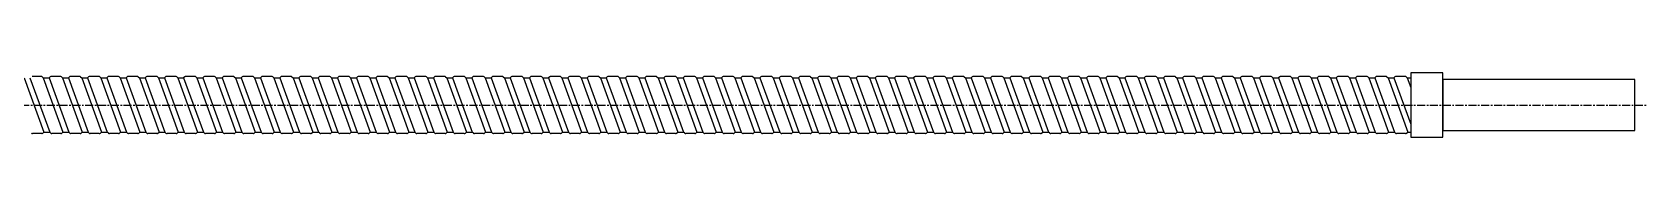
# Model space of a CAD drawing. Extents: x 45 to 549, y 138 to 222.
# Drawn here: x 296.7 to 549, y 205 to 215 of the extents above; entities that cross this region are included whole.
import ezdxf

# ---------------------------------------------------------------- set-up
doc = ezdxf.new("R2010")
doc.units = 0
doc.linetypes.add('CENTER', pattern=[2, 1.25, -0.25, 0.25, -0.25])
doc.layers.get('0').update_dxf_attribs({"linetype": 'CONTINUOUS'})
doc.layers.add('CENTER', color=1, linetype='CENTER')

msp = doc.modelspace()

# ---------------------------------------------------------------- linework, layer by layer
at = {"color": 7, "linetype": 'CONTINUOUS'}
for p, q in [((298.12, 214.46), (296.69, 214.46)), ((301.12, 214.46), (299.69, 214.46)), ((304.12, 214.46), (302.69, 214.46)), ((307.12, 214.46), (305.69, 214.46)), ((310.12, 214.46), (308.69, 214.46)), ((313.12, 214.46), (311.69, 214.46)), ((316.12, 214.46), (314.69, 214.46)), ((319.12, 214.46), (317.69, 214.46)), ((322.12, 214.46), (320.69, 214.46)), ((325.12, 214.46), (323.69, 214.46)), ((328.12, 214.46), (326.69, 214.46)), ((331.12, 214.46), (329.69, 214.46)), ((334.12, 214.46), (332.69, 214.46)), ((337.12, 214.46), (335.69, 214.46)), ((340.12, 214.46), (338.69, 214.46)), ((343.12, 214.46), (341.69, 214.46)), ((346.12, 214.46), (344.69, 214.46)), ((349.12, 214.46), (347.69, 214.46)), ((352.12, 214.46), (350.69, 214.46)), ((355.12, 214.46), (353.69, 214.46)), ((358.12, 214.46), (356.69, 214.46)), ((361.12, 214.46), (359.69, 214.46)), ((364.12, 214.46), (362.69, 214.46)), ((367.12, 214.46), (365.69, 214.46)), ((370.12, 214.46), (368.69, 214.46)), ((373.12, 214.46), (371.69, 214.46)), ((376.12, 214.46), (374.69, 214.46)), ((379.12, 214.46), (377.69, 214.46)), ((382.12, 214.46), (380.69, 214.46)), ((385.12, 214.46), (383.69, 214.46)), ((388.12, 214.46), (386.69, 214.46)), ((391.12, 214.46), (389.69, 214.46)), ((394.12, 214.46), (392.69, 214.46)), ((397.12, 214.46), (395.69, 214.46)), ((400.12, 214.46), (398.69, 214.46)), ((403.12, 214.46), (401.69, 214.46)), ((406.12, 214.46), (404.69, 214.46)), ((409.12, 214.46), (407.69, 214.46)), ((412.12, 214.46), (410.69, 214.46)), ((415.12, 214.46), (413.69, 214.46)), ((418.12, 214.46), (416.69, 214.46)), ((421.12, 214.46), (419.69, 214.46)), ((424.12, 214.46), (422.69, 214.46)), ((427.12, 214.46), (425.69, 214.46)), ((430.12, 214.46), (428.69, 214.46)), ((433.12, 214.46), (431.69, 214.46)), ((436.12, 214.46), (434.69, 214.46)), ((439.12, 214.46), (437.69, 214.46)), ((442.12, 214.46), (440.69, 214.46)), ((445.12, 214.46), (443.69, 214.46)), ((448.12, 214.46), (446.69, 214.46)), ((451.12, 214.46), (449.69, 214.46)), ((454.12, 214.46), (452.69, 214.46)), ((457.12, 214.46), (455.69, 214.46)), ((460.12, 214.46), (458.69, 214.46)), ((463.12, 214.46), (461.69, 214.46)), ((466.12, 214.46), (464.69, 214.46)), ((469.12, 214.46), (467.69, 214.46)), ((472.12, 214.46), (470.69, 214.46)), ((475.12, 214.46), (473.69, 214.46)), ((478.12, 214.46), (476.69, 214.46)), ((481.12, 214.46), (479.69, 214.46)), ((484.12, 214.46), (482.69, 214.46)), ((487.12, 214.46), (485.69, 214.46)), ((490.12, 214.46), (488.69, 214.46)), ((493.12, 214.46), (491.69, 214.46)), ((496.12, 214.46), (494.69, 214.46)), ((499.12, 214.46), (497.69, 214.46)), ((502.12, 214.46), (500.69, 214.46)), ((505.12, 214.46), (503.69, 214.46)), ((508.12, 214.46), (506.69, 214.46)), ((511.12, 214.46), (509.69, 214.46)), ((295.45, 214.23), (298.52, 205.77)), ((296.37, 214.23), (299.45, 205.77)), ((298.28, 214.39), (298.45, 214.23)), ((298.45, 214.23), (301.52, 205.77)), ((298.45, 214.23), (299.37, 214.23)), ((299.53, 214.39), (299.37, 214.23)), ((299.37, 214.23), (302.45, 205.77)), ((301.28, 214.39), (301.45, 214.23)), ((301.45, 214.23), (304.52, 205.77)), ((301.45, 214.23), (302.37, 214.23)), ((302.53, 214.39), (302.37, 214.23)), ((302.37, 214.23), (305.45, 205.77)), ((304.28, 214.39), (304.45, 214.23)), ((304.45, 214.23), (307.52, 205.77)), ((304.45, 214.23), (305.37, 214.23)), ((305.53, 214.39), (305.37, 214.23)), ((305.37, 214.23), (308.45, 205.77)), ((307.28, 214.39), (307.45, 214.23)), ((307.45, 214.23), (310.52, 205.77)), ((307.45, 214.23), (308.37, 214.23)), ((308.53, 214.39), (308.37, 214.23)), ((308.37, 214.23), (311.45, 205.77)), ((310.28, 214.39), (310.45, 214.23)), ((310.45, 214.23), (313.52, 205.77)), ((310.45, 214.23), (311.37, 214.23)), ((311.53, 214.39), (311.37, 214.23)), ((311.37, 214.23), (314.45, 205.77)), ((313.28, 214.39), (313.45, 214.23)), ((313.45, 214.23), (316.52, 205.77)), ((313.45, 214.23), (314.37, 214.23)), ((314.53, 214.39), (314.37, 214.23)), ((314.37, 214.23), (317.45, 205.77)), ((316.28, 214.39), (316.45, 214.23)), ((316.45, 214.23), (319.52, 205.77)), ((316.45, 214.23), (317.37, 214.23)), ((317.53, 214.39), (317.37, 214.23)), ((317.37, 214.23), (320.45, 205.77)), ((319.28, 214.39), (319.45, 214.23)), ((319.45, 214.23), (322.52, 205.77)), ((319.45, 214.23), (320.37, 214.23)), ((320.53, 214.39), (320.37, 214.23)), ((320.37, 214.23), (323.45, 205.77)), ((322.28, 214.39), (322.45, 214.23)), ((322.45, 214.23), (325.52, 205.77)), ((322.45, 214.23), (323.37, 214.23)), ((323.53, 214.39), (323.37, 214.23)), ((323.37, 214.23), (326.45, 205.77)), ((325.28, 214.39), (325.45, 214.23)), ((325.45, 214.23), (328.52, 205.77)), ((325.45, 214.23), (326.37, 214.23)), ((326.53, 214.39), (326.37, 214.23)), ((326.37, 214.23), (329.45, 205.77)), ((328.28, 214.39), (328.45, 214.23)), ((328.45, 214.23), (331.52, 205.77)), ((328.45, 214.23), (329.37, 214.23)), ((329.53, 214.39), (329.37, 214.23)), ((329.37, 214.23), (332.45, 205.77)), ((331.28, 214.39), (331.45, 214.23)), ((331.45, 214.23), (334.52, 205.77)), ((331.45, 214.23), (332.37, 214.23)), ((332.53, 214.39), (332.37, 214.23)), ((332.37, 214.23), (335.45, 205.77)), ((334.28, 214.39), (334.45, 214.23)), ((334.45, 214.23), (337.52, 205.77)), ((334.45, 214.23), (335.37, 214.23)), ((335.53, 214.39), (335.37, 214.23)), ((335.37, 214.23), (338.45, 205.77)), ((337.28, 214.39), (337.45, 214.23)), ((337.45, 214.23), (340.52, 205.77)), ((337.45, 214.23), (338.37, 214.23)), ((338.53, 214.39), (338.37, 214.23)), ((338.37, 214.23), (341.45, 205.77)), ((340.28, 214.39), (340.45, 214.23)), ((340.45, 214.23), (343.52, 205.77)), ((340.45, 214.23), (341.37, 214.23)), ((341.53, 214.39), (341.37, 214.23)), ((341.37, 214.23), (344.45, 205.77)), ((343.28, 214.39), (343.45, 214.23)), ((343.45, 214.23), (346.52, 205.77)), ((343.45, 214.23), (344.37, 214.23)), ((344.53, 214.39), (344.37, 214.23)), ((344.37, 214.23), (347.45, 205.77)), ((346.28, 214.39), (346.45, 214.23)), ((346.45, 214.23), (349.52, 205.77)), ((346.45, 214.23), (347.37, 214.23)), ((347.53, 214.39), (347.37, 214.23)), ((347.37, 214.23), (350.45, 205.77)), ((349.28, 214.39), (349.45, 214.23)), ((349.45, 214.23), (352.52, 205.77)), ((349.45, 214.23), (350.37, 214.23)), ((350.53, 214.39), (350.37, 214.23)), ((350.37, 214.23), (353.45, 205.77)), ((352.28, 214.39), (352.45, 214.23)), ((352.45, 214.23), (355.52, 205.77)), ((352.45, 214.23), (353.37, 214.23)), ((353.53, 214.39), (353.37, 214.23)), ((353.37, 214.23), (356.45, 205.77)), ((355.28, 214.39), (355.45, 214.23)), ((355.45, 214.23), (358.52, 205.77)), ((355.45, 214.23), (356.37, 214.23)), ((356.53, 214.39), (356.37, 214.23)), ((356.37, 214.23), (359.45, 205.77)), ((358.28, 214.39), (358.45, 214.23)), ((358.45, 214.23), (361.52, 205.77)), ((358.45, 214.23), (359.37, 214.23)), ((359.53, 214.39), (359.37, 214.23)), ((359.37, 214.23), (362.45, 205.77)), ((361.28, 214.39), (361.45, 214.23)), ((361.45, 214.23), (364.52, 205.77)), ((361.45, 214.23), (362.37, 214.23)), ((362.53, 214.39), (362.37, 214.23)), ((362.37, 214.23), (365.45, 205.77)), ((364.28, 214.39), (364.45, 214.23)), ((364.45, 214.23), (367.52, 205.77)), ((364.45, 214.23), (365.37, 214.23)), ((365.53, 214.39), (365.37, 214.23)), ((365.37, 214.23), (368.45, 205.77)), ((367.28, 214.39), (367.45, 214.23)), ((367.45, 214.23), (370.52, 205.77)), ((367.45, 214.23), (368.37, 214.23)), ((368.53, 214.39), (368.37, 214.23)), ((368.37, 214.23), (371.45, 205.77)), ((370.28, 214.39), (370.45, 214.23)), ((370.45, 214.23), (373.52, 205.77)), ((370.45, 214.23), (371.37, 214.23)), ((371.53, 214.39), (371.37, 214.23)), ((371.37, 214.23), (374.45, 205.77)), ((373.28, 214.39), (373.45, 214.23)), ((373.45, 214.23), (376.52, 205.77)), ((373.45, 214.23), (374.37, 214.23)), ((374.53, 214.39), (374.37, 214.23)), ((374.37, 214.23), (377.45, 205.77)), ((376.28, 214.39), (376.45, 214.23)), ((376.45, 214.23), (379.52, 205.77)), ((376.45, 214.23), (377.37, 214.23)), ((377.53, 214.39), (377.37, 214.23)), ((377.37, 214.23), (380.45, 205.77)), ((379.28, 214.39), (379.45, 214.23)), ((379.45, 214.23), (382.52, 205.77)), ((379.45, 214.23), (380.37, 214.23)), ((380.53, 214.39), (380.37, 214.23)), ((380.37, 214.23), (383.45, 205.77)), ((382.28, 214.39), (382.45, 214.23)), ((382.45, 214.23), (385.52, 205.77)), ((382.45, 214.23), (383.37, 214.23)), ((383.53, 214.39), (383.37, 214.23)), ((383.37, 214.23), (386.45, 205.77)), ((385.28, 214.39), (385.45, 214.23)), ((385.45, 214.23), (388.52, 205.77)), ((385.45, 214.23), (386.37, 214.23)), ((386.53, 214.39), (386.37, 214.23)), ((386.37, 214.23), (389.45, 205.77)), ((388.28, 214.39), (388.45, 214.23)), ((388.45, 214.23), (391.52, 205.77)), ((388.45, 214.23), (389.37, 214.23)), ((389.53, 214.39), (389.37, 214.23)), ((389.37, 214.23), (392.45, 205.77)), ((391.28, 214.39), (391.45, 214.23)), ((391.45, 214.23), (394.52, 205.77)), ((391.45, 214.23), (392.37, 214.23)), ((392.53, 214.39), (392.37, 214.23)), ((392.37, 214.23), (395.45, 205.77)), ((394.28, 214.39), (394.45, 214.23)), ((394.45, 214.23), (397.52, 205.77)), ((394.45, 214.23), (395.37, 214.23)), ((395.53, 214.39), (395.37, 214.23)), ((395.37, 214.23), (398.45, 205.77)), ((397.28, 214.39), (397.45, 214.23)), ((397.45, 214.23), (400.52, 205.77)), ((397.45, 214.23), (398.37, 214.23)), ((398.53, 214.39), (398.37, 214.23)), ((398.37, 214.23), (401.45, 205.77)), ((400.28, 214.39), (400.45, 214.23)), ((400.45, 214.23), (401.37, 214.23)), ((400.45, 214.23), (403.52, 205.77)), ((401.53, 214.39), (401.37, 214.23)), ((401.37, 214.23), (404.45, 205.77)), ((403.28, 214.39), (403.45, 214.23)), ((403.45, 214.23), (404.37, 214.23)), ((403.45, 214.23), (406.52, 205.77)), ((404.53, 214.39), (404.37, 214.23)), ((404.37, 214.23), (407.45, 205.77)), ((406.28, 214.39), (406.45, 214.23)), ((406.45, 214.23), (407.37, 214.23)), ((406.45, 214.23), (409.52, 205.77)), ((407.53, 214.39), (407.37, 214.23)), ((407.37, 214.23), (410.45, 205.77)), ((409.28, 214.39), (409.45, 214.23)), ((409.45, 214.23), (410.37, 214.23)), ((409.45, 214.23), (412.52, 205.77)), ((410.53, 214.39), (410.37, 214.23)), ((410.37, 214.23), (413.45, 205.77)), ((412.28, 214.39), (412.45, 214.23)), ((412.45, 214.23), (413.37, 214.23)), ((412.45, 214.23), (415.52, 205.77)), ((413.53, 214.39), (413.37, 214.23)), ((413.37, 214.23), (416.45, 205.77)), ((415.28, 214.39), (415.45, 214.23)), ((415.45, 214.23), (416.37, 214.23)), ((415.45, 214.23), (418.52, 205.77)), ((416.53, 214.39), (416.37, 214.23)), ((416.37, 214.23), (419.45, 205.77)), ((418.28, 214.39), (418.45, 214.23)), ((418.45, 214.23), (419.37, 214.23)), ((418.45, 214.23), (421.52, 205.77)), ((419.53, 214.39), (419.37, 214.23)), ((419.37, 214.23), (422.45, 205.77)), ((421.28, 214.39), (421.45, 214.23)), ((421.45, 214.23), (422.37, 214.23)), ((421.45, 214.23), (424.52, 205.77)), ((422.53, 214.39), (422.37, 214.23)), ((422.37, 214.23), (425.45, 205.77)), ((424.28, 214.39), (424.45, 214.23)), ((424.45, 214.23), (425.37, 214.23)), ((424.45, 214.23), (427.52, 205.77)), ((425.53, 214.39), (425.37, 214.23)), ((425.37, 214.23), (428.45, 205.77)), ((427.28, 214.39), (427.45, 214.23)), ((427.45, 214.23), (428.37, 214.23)), ((427.45, 214.23), (430.52, 205.77)), ((428.53, 214.39), (428.37, 214.23)), ((428.37, 214.23), (431.45, 205.77)), ((430.28, 214.39), (430.45, 214.23)), ((430.45, 214.23), (431.37, 214.23)), ((430.45, 214.23), (433.52, 205.77)), ((431.53, 214.39), (431.37, 214.23)), ((431.37, 214.23), (434.45, 205.77)), ((433.28, 214.39), (433.45, 214.23)), ((433.45, 214.23), (434.37, 214.23)), ((433.45, 214.23), (436.52, 205.77)), ((434.53, 214.39), (434.37, 214.23)), ((434.37, 214.23), (437.45, 205.77)), ((436.28, 214.39), (436.45, 214.23)), ((436.45, 214.23), (437.37, 214.23)), ((436.45, 214.23), (439.52, 205.77)), ((437.53, 214.39), (437.37, 214.23)), ((437.37, 214.23), (440.45, 205.77)), ((439.28, 214.39), (439.45, 214.23)), ((439.45, 214.23), (440.37, 214.23)), ((439.45, 214.23), (442.52, 205.77)), ((440.53, 214.39), (440.37, 214.23)), ((440.37, 214.23), (443.45, 205.77)), ((442.28, 214.39), (442.45, 214.23)), ((442.45, 214.23), (443.37, 214.23)), ((442.45, 214.23), (445.52, 205.77)), ((443.53, 214.39), (443.37, 214.23)), ((443.37, 214.23), (446.45, 205.77)), ((445.28, 214.39), (445.45, 214.23)), ((445.45, 214.23), (446.37, 214.23)), ((445.45, 214.23), (448.52, 205.77)), ((446.53, 214.39), (446.37, 214.23)), ((446.37, 214.23), (449.45, 205.77)), ((448.28, 214.39), (448.45, 214.23)), ((448.45, 214.23), (449.37, 214.23)), ((448.45, 214.23), (451.52, 205.77)), ((449.53, 214.39), (449.37, 214.23)), ((449.37, 214.23), (452.45, 205.77)), ((451.28, 214.39), (451.45, 214.23)), ((451.45, 214.23), (452.37, 214.23)), ((451.45, 214.23), (454.52, 205.77)), ((452.53, 214.39), (452.37, 214.23)), ((452.37, 214.23), (455.45, 205.77)), ((454.28, 214.39), (454.45, 214.23)), ((454.45, 214.23), (455.37, 214.23)), ((454.45, 214.23), (457.52, 205.77)), ((455.53, 214.39), (455.37, 214.23)), ((455.37, 214.23), (458.45, 205.77)), ((457.28, 214.39), (457.45, 214.23)), ((457.45, 214.23), (458.37, 214.23)), ((457.45, 214.23), (460.52, 205.77)), ((458.53, 214.39), (458.37, 214.23)), ((458.37, 214.23), (461.45, 205.77)), ((460.28, 214.39), (460.45, 214.23)), ((460.45, 214.23), (463.52, 205.77)), ((460.45, 214.23), (461.37, 214.23)), ((461.53, 214.39), (461.37, 214.23)), ((461.37, 214.23), (464.45, 205.77)), ((463.28, 214.39), (463.45, 214.23)), ((463.45, 214.23), (466.52, 205.77)), ((463.45, 214.23), (464.37, 214.23)), ((464.53, 214.39), (464.37, 214.23)), ((464.37, 214.23), (467.45, 205.77)), ((466.28, 214.39), (466.45, 214.23)), ((466.45, 214.23), (469.52, 205.77)), ((466.45, 214.23), (467.37, 214.23)), ((467.53, 214.39), (467.37, 214.23)), ((467.37, 214.23), (470.45, 205.77)), ((469.28, 214.39), (469.45, 214.23)), ((469.45, 214.23), (472.52, 205.77)), ((469.45, 214.23), (470.37, 214.23)), ((470.53, 214.39), (470.37, 214.23)), ((470.37, 214.23), (473.45, 205.77)), ((472.28, 214.39), (472.45, 214.23)), ((472.45, 214.23), (475.52, 205.77)), ((472.45, 214.23), (473.37, 214.23)), ((473.53, 214.39), (473.37, 214.23)), ((473.37, 214.23), (476.45, 205.77)), ((475.28, 214.39), (475.45, 214.23)), ((475.45, 214.23), (478.52, 205.77)), ((475.45, 214.23), (476.37, 214.23)), ((476.53, 214.39), (476.37, 214.23)), ((476.37, 214.23), (479.45, 205.77)), ((478.28, 214.39), (478.45, 214.23)), ((478.45, 214.23), (481.52, 205.77)), ((478.45, 214.23), (479.37, 214.23)), ((479.53, 214.39), (479.37, 214.23)), ((479.37, 214.23), (482.45, 205.77)), ((481.28, 214.39), (481.45, 214.23)), ((481.45, 214.23), (484.52, 205.77)), ((481.45, 214.23), (482.37, 214.23)), ((482.53, 214.39), (482.37, 214.23)), ((482.37, 214.23), (485.45, 205.77)), ((484.28, 214.39), (484.45, 214.23)), ((484.45, 214.23), (485.37, 214.23)), ((484.45, 214.23), (487.52, 205.77)), ((485.53, 214.39), (485.37, 214.23)), ((485.37, 214.23), (488.45, 205.77)), ((487.28, 214.39), (487.45, 214.23)), ((487.45, 214.23), (488.37, 214.23)), ((487.45, 214.23), (490.52, 205.77)), ((488.53, 214.39), (488.37, 214.23)), ((488.37, 214.23), (491.45, 205.77)), ((490.28, 214.39), (490.45, 214.23)), ((490.45, 214.23), (491.37, 214.23)), ((490.45, 214.23), (493.52, 205.77)), ((491.53, 214.39), (491.37, 214.23)), ((491.37, 214.23), (494.45, 205.77)), ((493.28, 214.39), (493.45, 214.23)), ((493.45, 214.23), (494.37, 214.23)), ((493.45, 214.23), (496.52, 205.77)), ((494.53, 214.39), (494.37, 214.23)), ((494.37, 214.23), (497.45, 205.77)), ((496.28, 214.39), (496.45, 214.23)), ((496.45, 214.23), (497.37, 214.23)), ((496.45, 214.23), (499.52, 205.77)), ((497.53, 214.39), (497.37, 214.23)), ((497.37, 214.23), (500.45, 205.77)), ((499.28, 214.39), (499.45, 214.23)), ((499.45, 214.23), (500.37, 214.23)), ((499.45, 214.23), (502.52, 205.77)), ((500.53, 214.39), (500.37, 214.23)), ((500.37, 214.23), (503.45, 205.77)), ((502.28, 214.39), (502.45, 214.23)), ((502.45, 214.23), (503.37, 214.23)), ((502.45, 214.23), (505.52, 205.77)), ((503.53, 214.39), (503.37, 214.23)), ((503.37, 214.23), (506.45, 205.77)), ((505.28, 214.39), (505.45, 214.23)), ((505.45, 214.23), (508.52, 205.77)), ((505.45, 214.23), (506.37, 214.23)), ((506.53, 214.39), (506.37, 214.23)), ((506.37, 214.23), (509.45, 205.77)), ((508.28, 214.39), (508.45, 214.23)), ((508.45, 214.23), (511.52, 205.77)), ((508.45, 214.23), (509.37, 214.23)), ((509.53, 214.39), (509.37, 214.23)), ((509.37, 214.23), (512, 207)), ((511.28, 214.39), (511.45, 214.23)), ((511.45, 214.23), (512, 212.71)), ((511.45, 214.23), (512, 214.23)), ((298.2, 205.54), (296.77, 205.54)), ((298.36, 205.61), (298.52, 205.77)), ((298.52, 205.77), (299.45, 205.77)), ((299.61, 205.61), (299.45, 205.77)), ((301.2, 205.54), (299.77, 205.54)), ((301.36, 205.61), (301.52, 205.77)), ((301.52, 205.77), (302.45, 205.77)), ((302.61, 205.61), (302.45, 205.77)), ((304.2, 205.54), (302.77, 205.54)), ((304.36, 205.61), (304.52, 205.77)), ((304.52, 205.77), (305.45, 205.77)), ((305.61, 205.61), (305.45, 205.77)), ((307.2, 205.54), (305.77, 205.54)), ((307.36, 205.61), (307.52, 205.77)), ((307.52, 205.77), (308.45, 205.77)), ((308.61, 205.61), (308.45, 205.77)), ((310.2, 205.54), (308.77, 205.54)), ((310.36, 205.61), (310.52, 205.77)), ((310.52, 205.77), (311.45, 205.77)), ((311.61, 205.61), (311.45, 205.77)), ((313.2, 205.54), (311.77, 205.54)), ((313.36, 205.61), (313.52, 205.77)), ((313.52, 205.77), (314.45, 205.77)), ((314.61, 205.61), (314.45, 205.77)), ((316.2, 205.54), (314.77, 205.54)), ((316.36, 205.61), (316.52, 205.77)), ((316.52, 205.77), (317.45, 205.77)), ((317.61, 205.61), (317.45, 205.77)), ((319.2, 205.54), (317.77, 205.54)), ((319.36, 205.61), (319.52, 205.77)), ((319.52, 205.77), (320.45, 205.77)), ((320.61, 205.61), (320.45, 205.77)), ((322.2, 205.54), (320.77, 205.54)), ((322.36, 205.61), (322.52, 205.77)), ((322.52, 205.77), (323.45, 205.77)), ((323.61, 205.61), (323.45, 205.77)), ((325.2, 205.54), (323.77, 205.54)), ((325.36, 205.61), (325.52, 205.77)), ((325.52, 205.77), (326.45, 205.77)), ((326.61, 205.61), (326.45, 205.77)), ((328.2, 205.54), (326.77, 205.54)), ((328.36, 205.61), (328.52, 205.77)), ((328.52, 205.77), (329.45, 205.77)), ((329.61, 205.61), (329.45, 205.77)), ((331.2, 205.54), (329.77, 205.54)), ((331.36, 205.61), (331.52, 205.77)), ((331.52, 205.77), (332.45, 205.77)), ((332.61, 205.61), (332.45, 205.77)), ((334.2, 205.54), (332.77, 205.54)), ((334.36, 205.61), (334.52, 205.77)), ((334.52, 205.77), (335.45, 205.77)), ((335.61, 205.61), (335.45, 205.77)), ((337.2, 205.54), (335.77, 205.54)), ((337.36, 205.61), (337.52, 205.77)), ((337.52, 205.77), (338.45, 205.77)), ((338.61, 205.61), (338.45, 205.77)), ((340.2, 205.54), (338.77, 205.54)), ((340.36, 205.61), (340.52, 205.77)), ((340.52, 205.77), (341.45, 205.77)), ((341.61, 205.61), (341.45, 205.77)), ((343.2, 205.54), (341.77, 205.54)), ((343.36, 205.61), (343.52, 205.77)), ((343.52, 205.77), (344.45, 205.77)), ((344.61, 205.61), (344.45, 205.77)), ((346.2, 205.54), (344.77, 205.54)), ((346.36, 205.61), (346.52, 205.77)), ((346.52, 205.77), (347.45, 205.77)), ((347.61, 205.61), (347.45, 205.77)), ((349.2, 205.54), (347.77, 205.54)), ((349.36, 205.61), (349.52, 205.77)), ((349.52, 205.77), (350.45, 205.77)), ((350.61, 205.61), (350.45, 205.77)), ((352.2, 205.54), (350.77, 205.54)), ((352.36, 205.61), (352.52, 205.77)), ((352.52, 205.77), (353.45, 205.77)), ((353.61, 205.61), (353.45, 205.77)), ((355.2, 205.54), (353.77, 205.54)), ((355.36, 205.61), (355.52, 205.77)), ((355.52, 205.77), (356.45, 205.77)), ((356.61, 205.61), (356.45, 205.77)), ((358.2, 205.54), (356.77, 205.54)), ((358.36, 205.61), (358.52, 205.77)), ((358.52, 205.77), (359.45, 205.77)), ((359.61, 205.61), (359.45, 205.77)), ((361.2, 205.54), (359.77, 205.54)), ((361.36, 205.61), (361.52, 205.77)), ((361.52, 205.77), (362.45, 205.77)), ((362.61, 205.61), (362.45, 205.77)), ((364.2, 205.54), (362.77, 205.54)), ((364.36, 205.61), (364.52, 205.77)), ((364.52, 205.77), (365.45, 205.77)), ((365.61, 205.61), (365.45, 205.77)), ((367.2, 205.54), (365.77, 205.54)), ((367.36, 205.61), (367.52, 205.77)), ((367.52, 205.77), (368.45, 205.77)), ((368.61, 205.61), (368.45, 205.77)), ((370.2, 205.54), (368.77, 205.54)), ((370.36, 205.61), (370.52, 205.77)), ((370.52, 205.77), (371.45, 205.77)), ((371.61, 205.61), (371.45, 205.77)), ((373.2, 205.54), (371.77, 205.54)), ((373.36, 205.61), (373.52, 205.77)), ((373.52, 205.77), (374.45, 205.77)), ((374.61, 205.61), (374.45, 205.77)), ((376.2, 205.54), (374.77, 205.54)), ((376.36, 205.61), (376.52, 205.77)), ((376.52, 205.77), (377.45, 205.77)), ((377.61, 205.61), (377.45, 205.77)), ((379.2, 205.54), (377.77, 205.54)), ((379.36, 205.61), (379.52, 205.77)), ((379.52, 205.77), (380.45, 205.77)), ((380.61, 205.61), (380.45, 205.77)), ((382.2, 205.54), (380.77, 205.54)), ((382.36, 205.61), (382.52, 205.77)), ((382.52, 205.77), (383.45, 205.77)), ((383.61, 205.61), (383.45, 205.77)), ((385.2, 205.54), (383.77, 205.54)), ((385.36, 205.61), (385.52, 205.77)), ((385.52, 205.77), (386.45, 205.77)), ((386.61, 205.61), (386.45, 205.77)), ((388.2, 205.54), (386.77, 205.54)), ((388.36, 205.61), (388.52, 205.77)), ((388.52, 205.77), (389.45, 205.77)), ((389.61, 205.61), (389.45, 205.77)), ((391.2, 205.54), (389.77, 205.54)), ((391.36, 205.61), (391.52, 205.77)), ((391.52, 205.77), (392.45, 205.77)), ((392.61, 205.61), (392.45, 205.77)), ((394.2, 205.54), (392.77, 205.54)), ((394.36, 205.61), (394.52, 205.77)), ((394.52, 205.77), (395.45, 205.77)), ((395.61, 205.61), (395.45, 205.77)), ((397.2, 205.54), (395.77, 205.54)), ((397.36, 205.61), (397.52, 205.77)), ((397.52, 205.77), (398.45, 205.77)), ((398.61, 205.61), (398.45, 205.77)), ((400.2, 205.54), (398.77, 205.54)), ((400.36, 205.61), (400.52, 205.77)), ((400.52, 205.77), (401.45, 205.77)), ((401.61, 205.61), (401.45, 205.77)), ((403.2, 205.54), (401.77, 205.54)), ((403.36, 205.61), (403.52, 205.77)), ((403.52, 205.77), (404.45, 205.77)), ((404.61, 205.61), (404.45, 205.77)), ((406.2, 205.54), (404.77, 205.54)), ((406.36, 205.61), (406.52, 205.77)), ((406.52, 205.77), (407.45, 205.77)), ((407.61, 205.61), (407.45, 205.77)), ((409.2, 205.54), (407.77, 205.54)), ((409.36, 205.61), (409.52, 205.77)), ((409.52, 205.77), (410.45, 205.77)), ((410.61, 205.61), (410.45, 205.77)), ((412.2, 205.54), (410.77, 205.54)), ((412.36, 205.61), (412.52, 205.77)), ((412.52, 205.77), (413.45, 205.77)), ((413.61, 205.61), (413.45, 205.77)), ((415.2, 205.54), (413.77, 205.54)), ((415.36, 205.61), (415.52, 205.77)), ((415.52, 205.77), (416.45, 205.77)), ((416.61, 205.61), (416.45, 205.77)), ((418.2, 205.54), (416.77, 205.54)), ((418.36, 205.61), (418.52, 205.77)), ((418.52, 205.77), (419.45, 205.77)), ((419.61, 205.61), (419.45, 205.77)), ((421.2, 205.54), (419.77, 205.54)), ((421.36, 205.61), (421.52, 205.77)), ((421.52, 205.77), (422.45, 205.77)), ((422.61, 205.61), (422.45, 205.77)), ((424.2, 205.54), (422.77, 205.54)), ((424.36, 205.61), (424.52, 205.77)), ((424.52, 205.77), (425.45, 205.77)), ((425.61, 205.61), (425.45, 205.77)), ((427.2, 205.54), (425.77, 205.54)), ((427.36, 205.61), (427.52, 205.77)), ((427.52, 205.77), (428.45, 205.77)), ((428.61, 205.61), (428.45, 205.77)), ((430.2, 205.54), (428.77, 205.54)), ((430.36, 205.61), (430.52, 205.77)), ((430.52, 205.77), (431.45, 205.77)), ((431.61, 205.61), (431.45, 205.77)), ((433.2, 205.54), (431.77, 205.54)), ((433.36, 205.61), (433.52, 205.77)), ((433.52, 205.77), (434.45, 205.77)), ((434.61, 205.61), (434.45, 205.77)), ((436.2, 205.54), (434.77, 205.54)), ((436.36, 205.61), (436.52, 205.77)), ((436.52, 205.77), (437.45, 205.77)), ((437.61, 205.61), (437.45, 205.77)), ((439.2, 205.54), (437.77, 205.54)), ((439.36, 205.61), (439.52, 205.77)), ((439.52, 205.77), (440.45, 205.77)), ((440.61, 205.61), (440.45, 205.77)), ((442.2, 205.54), (440.77, 205.54)), ((442.36, 205.61), (442.52, 205.77)), ((442.52, 205.77), (443.45, 205.77)), ((443.61, 205.61), (443.45, 205.77)), ((445.2, 205.54), (443.77, 205.54)), ((445.36, 205.61), (445.52, 205.77)), ((445.52, 205.77), (446.45, 205.77)), ((446.61, 205.61), (446.45, 205.77)), ((448.2, 205.54), (446.77, 205.54)), ((448.36, 205.61), (448.52, 205.77)), ((448.52, 205.77), (449.45, 205.77)), ((449.61, 205.61), (449.45, 205.77)), ((451.2, 205.54), (449.77, 205.54)), ((451.36, 205.61), (451.52, 205.77)), ((451.52, 205.77), (452.45, 205.77)), ((452.61, 205.61), (452.45, 205.77)), ((454.2, 205.54), (452.77, 205.54)), ((454.36, 205.61), (454.52, 205.77)), ((454.52, 205.77), (455.45, 205.77)), ((455.61, 205.61), (455.45, 205.77)), ((457.2, 205.54), (455.77, 205.54)), ((457.36, 205.61), (457.52, 205.77)), ((457.52, 205.77), (458.45, 205.77)), ((458.61, 205.61), (458.45, 205.77)), ((460.2, 205.54), (458.77, 205.54)), ((460.36, 205.61), (460.52, 205.77)), ((460.52, 205.77), (461.45, 205.77)), ((461.61, 205.61), (461.45, 205.77)), ((463.2, 205.54), (461.77, 205.54)), ((463.36, 205.61), (463.52, 205.77)), ((463.52, 205.77), (464.45, 205.77)), ((464.61, 205.61), (464.45, 205.77)), ((466.2, 205.54), (464.77, 205.54)), ((466.36, 205.61), (466.52, 205.77)), ((466.52, 205.77), (467.45, 205.77)), ((467.61, 205.61), (467.45, 205.77)), ((469.2, 205.54), (467.77, 205.54)), ((469.36, 205.61), (469.52, 205.77)), ((469.52, 205.77), (470.45, 205.77)), ((470.61, 205.61), (470.45, 205.77)), ((472.2, 205.54), (470.77, 205.54)), ((472.36, 205.61), (472.52, 205.77)), ((472.52, 205.77), (473.45, 205.77)), ((473.61, 205.61), (473.45, 205.77)), ((475.2, 205.54), (473.77, 205.54)), ((475.36, 205.61), (475.52, 205.77)), ((475.52, 205.77), (476.45, 205.77)), ((476.61, 205.61), (476.45, 205.77)), ((478.2, 205.54), (476.77, 205.54)), ((478.36, 205.61), (478.52, 205.77)), ((478.52, 205.77), (479.45, 205.77)), ((479.61, 205.61), (479.45, 205.77)), ((481.2, 205.54), (479.77, 205.54)), ((481.36, 205.61), (481.52, 205.77)), ((481.52, 205.77), (482.45, 205.77)), ((482.61, 205.61), (482.45, 205.77)), ((484.2, 205.54), (482.77, 205.54)), ((484.36, 205.61), (484.52, 205.77)), ((484.52, 205.77), (485.45, 205.77)), ((485.61, 205.61), (485.45, 205.77)), ((487.2, 205.54), (485.77, 205.54)), ((487.36, 205.61), (487.52, 205.77)), ((487.52, 205.77), (488.45, 205.77)), ((488.61, 205.61), (488.45, 205.77)), ((490.2, 205.54), (488.77, 205.54)), ((490.36, 205.61), (490.52, 205.77)), ((490.52, 205.77), (491.45, 205.77)), ((491.61, 205.61), (491.45, 205.77)), ((493.2, 205.54), (491.77, 205.54)), ((493.36, 205.61), (493.52, 205.77)), ((493.52, 205.77), (494.45, 205.77)), ((494.61, 205.61), (494.45, 205.77)), ((496.2, 205.54), (494.77, 205.54)), ((496.36, 205.61), (496.52, 205.77)), ((496.52, 205.77), (497.45, 205.77)), ((497.61, 205.61), (497.45, 205.77)), ((499.2, 205.54), (497.77, 205.54)), ((499.36, 205.61), (499.52, 205.77)), ((499.52, 205.77), (500.45, 205.77)), ((500.61, 205.61), (500.45, 205.77)), ((502.2, 205.54), (500.77, 205.54)), ((502.36, 205.61), (502.52, 205.77)), ((502.52, 205.77), (503.45, 205.77)), ((503.61, 205.61), (503.45, 205.77)), ((505.2, 205.54), (503.77, 205.54)), ((505.36, 205.61), (505.52, 205.77)), ((505.52, 205.77), (506.45, 205.77)), ((506.61, 205.61), (506.45, 205.77)), ((508.2, 205.54), (506.77, 205.54)), ((508.36, 205.61), (508.52, 205.77)), ((508.52, 205.77), (509.45, 205.77)), ((509.61, 205.61), (509.45, 205.77)), ((511.2, 205.54), (509.77, 205.54)), ((511.36, 205.61), (511.52, 205.77)), ((511.52, 205.77), (512, 205.77))]:
    msp.add_line(p, q, dxfattribs=at)
for points in [[(512, 205), (517, 205), (517, 215), (512, 215)], [(517, 206), (547, 206), (547, 214), (517, 214)]]:
    msp.add_lwpolyline(points, close=True, dxfattribs=at)
for centre, start, end in [((298.12, 214.23), 45, 90), ((299.69, 214.23), 90, 135), ((301.12, 214.23), 45, 90), ((302.69, 214.23), 90, 135), ((304.12, 214.23), 45, 90), ((305.69, 214.23), 90, 135), ((307.12, 214.23), 45, 90), ((308.69, 214.23), 90, 135), ((310.12, 214.23), 45, 90), ((311.69, 214.23), 90, 135), ((313.12, 214.23), 45, 90), ((314.69, 214.23), 90, 135), ((316.12, 214.23), 45, 90), ((317.69, 214.23), 90, 135), ((319.12, 214.23), 45, 90), ((320.69, 214.23), 90, 135), ((322.12, 214.23), 45, 90), ((323.69, 214.23), 90, 135), ((325.12, 214.23), 45, 90), ((326.69, 214.23), 90, 135), ((328.12, 214.23), 45, 90), ((329.69, 214.23), 90, 135), ((331.12, 214.23), 45, 90), ((332.69, 214.23), 90, 135), ((334.12, 214.23), 45, 90), ((335.69, 214.23), 90, 135), ((337.12, 214.23), 45, 90), ((338.69, 214.23), 90, 135), ((340.12, 214.23), 45, 90), ((341.69, 214.23), 90, 135), ((343.12, 214.23), 45, 90), ((344.69, 214.23), 90, 135), ((346.12, 214.23), 45, 90), ((347.69, 214.23), 90, 135), ((349.12, 214.23), 45, 90), ((350.69, 214.23), 90, 135), ((352.12, 214.23), 45, 90), ((353.69, 214.23), 90, 135), ((355.12, 214.23), 45, 90), ((356.69, 214.23), 90, 135), ((358.12, 214.23), 45, 90), ((359.69, 214.23), 90, 135), ((361.12, 214.23), 45, 90), ((362.69, 214.23), 90, 135), ((364.12, 214.23), 45, 90), ((365.69, 214.23), 90, 135), ((367.12, 214.23), 45, 90), ((368.69, 214.23), 90, 135), ((370.12, 214.23), 45, 90), ((371.69, 214.23), 90, 135), ((373.12, 214.23), 45, 90), ((374.69, 214.23), 90, 135), ((376.12, 214.23), 45, 90), ((377.69, 214.23), 90, 135), ((379.12, 214.23), 45, 90), ((380.69, 214.23), 90, 135), ((382.12, 214.23), 45, 90), ((383.69, 214.23), 90, 135), ((385.12, 214.23), 45, 90), ((386.69, 214.23), 90, 135), ((388.12, 214.23), 45, 90), ((389.69, 214.23), 90, 135), ((391.12, 214.23), 45, 90), ((392.69, 214.23), 90, 135), ((394.12, 214.23), 45, 90), ((395.69, 214.23), 90, 135), ((397.12, 214.23), 45, 90), ((398.69, 214.23), 90, 135), ((400.12, 214.23), 45, 90), ((401.69, 214.23), 90, 135), ((403.12, 214.23), 45, 90), ((404.69, 214.23), 90, 135), ((406.12, 214.23), 45, 90), ((407.69, 214.23), 90, 135), ((409.12, 214.23), 45, 90), ((410.69, 214.23), 90, 135), ((412.12, 214.23), 45, 90), ((413.69, 214.23), 90, 135), ((415.12, 214.23), 45, 90), ((416.69, 214.23), 90, 135), ((418.12, 214.23), 45, 90), ((419.69, 214.23), 90, 135), ((421.12, 214.23), 45, 90), ((422.69, 214.23), 90, 135), ((424.12, 214.23), 45, 90), ((425.69, 214.23), 90, 135), ((427.12, 214.23), 45, 90), ((428.69, 214.23), 90, 135), ((430.12, 214.23), 45, 90), ((431.69, 214.23), 90, 135), ((433.12, 214.23), 45, 90), ((434.69, 214.23), 90, 135), ((436.12, 214.23), 45, 90), ((437.69, 214.23), 90, 135), ((439.12, 214.23), 45, 90), ((440.69, 214.23), 90, 135), ((442.12, 214.23), 45, 90), ((443.69, 214.23), 90, 135), ((445.12, 214.23), 45, 90), ((446.69, 214.23), 90, 135), ((448.12, 214.23), 45, 90), ((449.69, 214.23), 90, 135), ((451.12, 214.23), 45, 90), ((452.69, 214.23), 90, 135), ((454.12, 214.23), 45, 90), ((455.69, 214.23), 90, 135), ((457.12, 214.23), 45, 90), ((458.69, 214.23), 90, 135), ((460.12, 214.23), 45, 90), ((461.69, 214.23), 90, 135), ((463.12, 214.23), 45, 90), ((464.69, 214.23), 90, 135), ((466.12, 214.23), 45, 90), ((467.69, 214.23), 90, 135), ((469.12, 214.23), 45, 90), ((470.69, 214.23), 90, 135), ((472.12, 214.23), 45, 90), ((473.69, 214.23), 90, 135), ((475.12, 214.23), 45, 90), ((476.69, 214.23), 90, 135), ((478.12, 214.23), 45, 90), ((479.69, 214.23), 90, 135), ((481.12, 214.23), 45, 90), ((482.69, 214.23), 90, 135), ((484.12, 214.23), 45, 90), ((485.69, 214.23), 90, 135), ((487.12, 214.23), 45, 90), ((488.69, 214.23), 90, 135), ((490.12, 214.23), 45, 90), ((491.69, 214.23), 90, 135), ((493.12, 214.23), 45, 90), ((494.69, 214.23), 90, 135), ((496.12, 214.23), 45, 90), ((497.69, 214.23), 90, 135), ((499.12, 214.23), 45, 90), ((500.69, 214.23), 90, 135), ((502.12, 214.23), 45, 90), ((503.69, 214.23), 90, 135), ((505.12, 214.23), 45, 90), ((506.69, 214.23), 90, 135), ((508.12, 214.23), 45, 90), ((509.69, 214.23), 90, 135), ((511.12, 214.23), 45, 90), ((296.77, 205.77), 225, 270), ((298.2, 205.77), 270, 315), ((299.77, 205.77), 225, 270), ((301.2, 205.77), 270, 315), ((302.77, 205.77), 225, 270), ((304.2, 205.77), 270, 315), ((305.77, 205.77), 225, 270), ((307.2, 205.77), 270, 315), ((308.77, 205.77), 225, 270), ((310.2, 205.77), 270, 315), ((311.77, 205.77), 225, 270), ((313.2, 205.77), 270, 315), ((314.77, 205.77), 225, 270), ((316.2, 205.77), 270, 315), ((317.77, 205.77), 225, 270), ((319.2, 205.77), 270, 315), ((320.77, 205.77), 225, 270), ((322.2, 205.77), 270, 315), ((323.77, 205.77), 225, 270), ((325.2, 205.77), 270, 315), ((326.77, 205.77), 225, 270), ((328.2, 205.77), 270, 315), ((329.77, 205.77), 225, 270), ((331.2, 205.77), 270, 315), ((332.77, 205.77), 225, 270), ((334.2, 205.77), 270, 315), ((335.77, 205.77), 225, 270), ((337.2, 205.77), 270, 315), ((338.77, 205.77), 225, 270), ((340.2, 205.77), 270, 315), ((341.77, 205.77), 225, 270), ((343.2, 205.77), 270, 315), ((344.77, 205.77), 225, 270), ((346.2, 205.77), 270, 315), ((347.77, 205.77), 225, 270), ((349.2, 205.77), 270, 315), ((350.77, 205.77), 225, 270), ((352.2, 205.77), 270, 315), ((353.77, 205.77), 225, 270), ((355.2, 205.77), 270, 315), ((356.77, 205.77), 225, 270), ((358.2, 205.77), 270, 315), ((359.77, 205.77), 225, 270), ((361.2, 205.77), 270, 315), ((362.77, 205.77), 225, 270), ((364.2, 205.77), 270, 315), ((365.77, 205.77), 225, 270), ((367.2, 205.77), 270, 315), ((368.77, 205.77), 225, 270), ((370.2, 205.77), 270, 315), ((371.77, 205.77), 225, 270), ((373.2, 205.77), 270, 315), ((374.77, 205.77), 225, 270), ((376.2, 205.77), 270, 315), ((377.77, 205.77), 225, 270), ((379.2, 205.77), 270, 315), ((380.77, 205.77), 225, 270), ((382.2, 205.77), 270, 315), ((383.77, 205.77), 225, 270), ((385.2, 205.77), 270, 315), ((386.77, 205.77), 225, 270), ((388.2, 205.77), 270, 315), ((389.77, 205.77), 225, 270), ((391.2, 205.77), 270, 315), ((392.77, 205.77), 225, 270), ((394.2, 205.77), 270, 315), ((395.77, 205.77), 225, 270), ((397.2, 205.77), 270, 315), ((398.77, 205.77), 225, 270), ((400.2, 205.77), 270, 315), ((401.77, 205.77), 225, 270), ((403.2, 205.77), 270, 315), ((404.77, 205.77), 225, 270), ((406.2, 205.77), 270, 315), ((407.77, 205.77), 225, 270), ((409.2, 205.77), 270, 315), ((410.77, 205.77), 225, 270), ((412.2, 205.77), 270, 315), ((413.77, 205.77), 225, 270), ((415.2, 205.77), 270, 315), ((416.77, 205.77), 225, 270), ((418.2, 205.77), 270, 315), ((419.77, 205.77), 225, 270), ((421.2, 205.77), 270, 315), ((422.77, 205.77), 225, 270), ((424.2, 205.77), 270, 315), ((425.77, 205.77), 225, 270), ((427.2, 205.77), 270, 315), ((428.77, 205.77), 225, 270), ((430.2, 205.77), 270, 315), ((431.77, 205.77), 225, 270), ((433.2, 205.77), 270, 315), ((434.77, 205.77), 225, 270), ((436.2, 205.77), 270, 315), ((437.77, 205.77), 225, 270), ((439.2, 205.77), 270, 315), ((440.77, 205.77), 225, 270), ((442.2, 205.77), 270, 315), ((443.77, 205.77), 225, 270), ((445.2, 205.77), 270, 315), ((446.77, 205.77), 225, 270), ((448.2, 205.77), 270, 315), ((449.77, 205.77), 225, 270), ((451.2, 205.77), 270, 315), ((452.77, 205.77), 225, 270), ((454.2, 205.77), 270, 315), ((455.77, 205.77), 225, 270), ((457.2, 205.77), 270, 315), ((458.77, 205.77), 225, 270), ((460.2, 205.77), 270, 315), ((461.77, 205.77), 225, 270), ((463.2, 205.77), 270, 315), ((464.77, 205.77), 225, 270), ((466.2, 205.77), 270, 315), ((467.77, 205.77), 225, 270), ((469.2, 205.77), 270, 315), ((470.77, 205.77), 225, 270), ((472.2, 205.77), 270, 315), ((473.77, 205.77), 225, 270), ((475.2, 205.77), 270, 315), ((476.77, 205.77), 225, 270), ((478.2, 205.77), 270, 315), ((479.77, 205.77), 225, 270), ((481.2, 205.77), 270, 315), ((482.77, 205.77), 225, 270), ((484.2, 205.77), 270, 315), ((485.77, 205.77), 225, 270), ((487.2, 205.77), 270, 315), ((488.77, 205.77), 225, 270), ((490.2, 205.77), 270, 315), ((491.77, 205.77), 225, 270), ((493.2, 205.77), 270, 315), ((494.77, 205.77), 225, 270), ((496.2, 205.77), 270, 315), ((497.77, 205.77), 225, 270), ((499.2, 205.77), 270, 315), ((500.77, 205.77), 225, 270), ((502.2, 205.77), 270, 315), ((503.77, 205.77), 225, 270), ((505.2, 205.77), 270, 315), ((506.77, 205.77), 225, 270), ((508.2, 205.77), 270, 315), ((509.77, 205.77), 225, 270), ((511.2, 205.77), 270, 315)]:
    msp.add_arc(centre, 0.231, start, end, dxfattribs=at)
at = {"layer": 'CENTER', "color": 1, "linetype": 'CENTER'}
msp.add_line((45, 210), (549, 210), dxfattribs=at)

doc.saveas('drawing.dxf')
